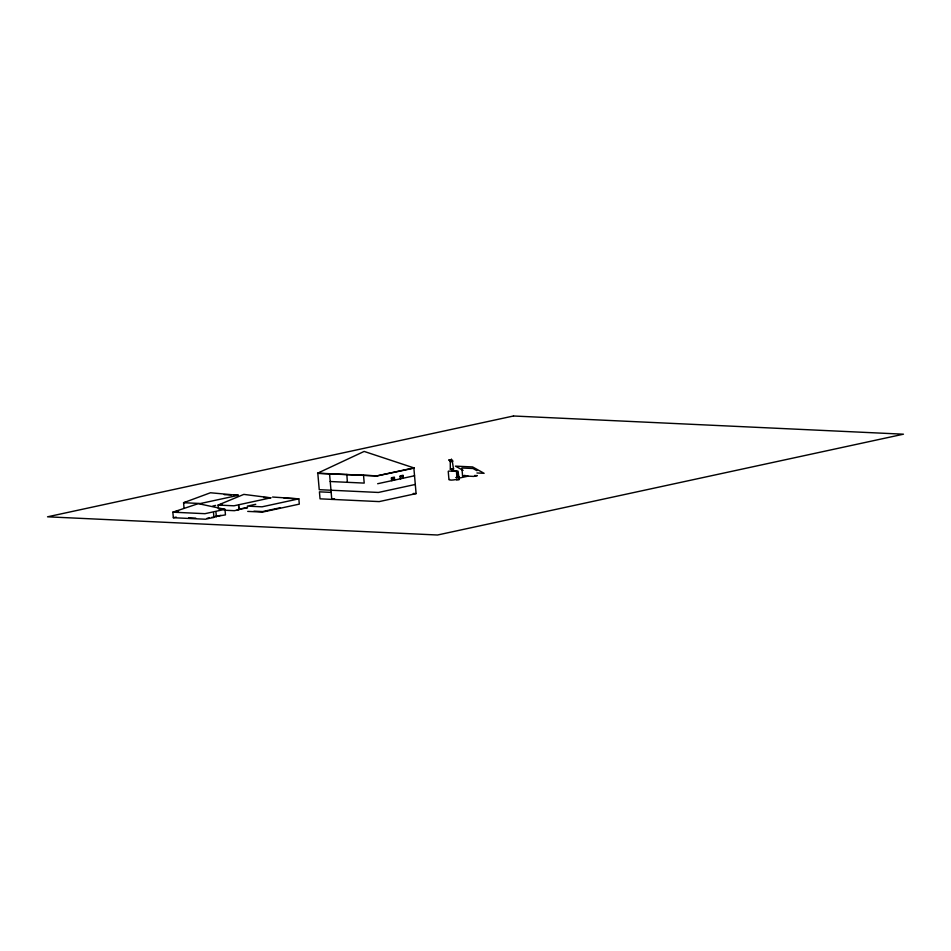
<?xml version="1.0" encoding="UTF-8"?>
<svg xmlns="http://www.w3.org/2000/svg" width="951" height="951" viewBox="0 0 951 951"><rect width="100%" height="100%" fill="white"/><g stroke="black" fill="none" stroke-linecap="round" stroke-linejoin="round"><path stroke-width="1.43" d="M467.357 476.118L468.094 476.154L458.632 478.21M414.101 467.833L376.715 475.916L317.539 473.158L320.38 472.481M455.137 471.078L455.719 470.959L448.824 471.149M451.261 461.413L450.251 461.497L452.51 460.141L452.842 461.485L450.275 461.532L451.166 460.367L452.248 461.294M450.096 461.378L451.44 459.309L450.096 461.378L448.836 459.725L450.31 461.342M450.536 461.568L451.166 460.367M456.955 479.221C455.267 479.827 449.05 480.778 449.526 479.447M450.346 469.247L453.532 468.974L450.346 469.247L450.251 461.497M319.381 472.362L364.15 451.428L413.851 467.88M186.384 502.104L183.579 502.71L184.066 508.262M238.332 495.316L200.471 503.507L183.579 502.71L210.456 492.761L238.332 495.316L234.112 495.114M346.842 474.418L347.365 482.312M178.574 510.949L172.856 512.185L173.344 517.724L205.44 519.222L213.927 517.38L213.523 512.886M212.81 506.039L215.651 505.421M222.356 504.149L218.1 505.064L218.421 508.726M173.344 517.724L176.197 517.106M270.809 497.825L233.958 505.801L218.1 505.064L243.836 494.389L270.809 497.825L263.605 497.492M377.214 475.88L413.875 468.177L416.098 493.605L379.211 501.593L320.035 498.835L319.429 491.845L331.162 492.392M255.76 504.292L247.272 506.122L262.048 506.812L298.852 498.847L299.303 504.125L262.512 512.09L247.724 511.4M240.365 508.963L247.308 507.454M238.594 505.873L238.927 509.7L234.386 510.687L224.293 510.212M247.581 507.834L238.974 509.26L238.642 505.433M206.985 518.343L209.41 517.808M220.87 515.335L214.296 516.762L225.458 514.883L224.971 509.344L198.295 503.638L172.856 512.185L204.964 513.683L224.971 509.344L219.134 509.07M391.479 478.543L394.439 477.901M400.169 476.689L403.129 476.047M377.654 483.726L414.541 475.75M280.414 507.715L262.595 511.567L253.976 511.162M455.374 470.733L451.594 470.555M334.526 498.788L331.78 499.382L329.533 473.646M415.302 484.463L378.415 492.452L319.239 489.682L317.812 473.396L376.965 475.869M476.903 470.674L473.004 468.51L461.889 467.999L462.578 475.904L465.003 475.369M456.979 479.494C454.055 480.528 463.03 479.197 457.883 479.387M476.95 472.98L484.118 473.313L472.623 466.941L455.422 466.145L463.089 470.388M474.561 475.5L477.331 475.631L473.705 476.415L462.578 475.904M330.211 481.515L364.209 483.096L363.52 475.238M413.257 493.474L416.098 493.605M224.258 494.651L231.295 494.984M284.076 498.158L298.852 498.847L272.58 497.028M237.286 509.629L238.927 509.7M211.847 517.285L213.927 517.38M188.607 517.796L195.763 518.14M452.284 461.318L453.532 468.974M457.954 471.054L459.107 478.484M457.324 471.185L458.275 477.366M456.361 470.626L456.979 477.664M448.23 471.316L448.967 479.756M403.319 478.139L403.058 475.262L400.098 475.904L400.359 478.781M402.606 476.154L402.784 478.246M400.704 476.57L400.882 478.662M394.617 479.993L394.368 477.129L391.408 477.771L391.657 480.635M393.904 478.02L394.094 480.112M392.002 478.436L392.181 480.528M215.984 512.363L216.376 516.857M456.159 477.461L459.238 477.247L456.159 477.461M513.492 415.991L47.55 516.809L437.508 535.009L903.45 434.191L513.492 415.991"/></g></svg>
